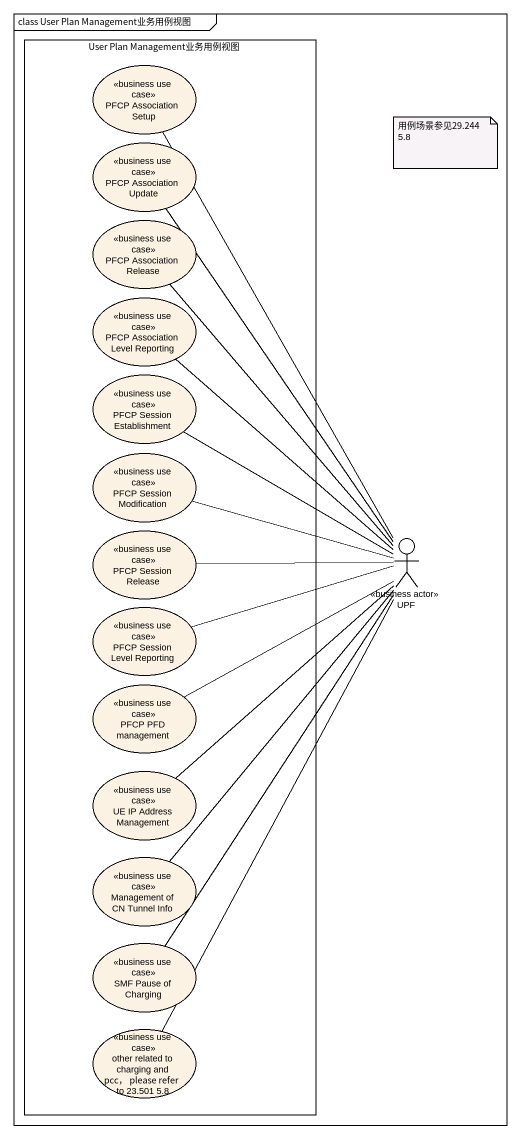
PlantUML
@startuml
mainframe class User Plan Management业务用例视图
rectangle "User Plan Management业务用例视图" as User_Plan_Management业务用例视图 {
  usecase "PFCP Association Setup" as PFCP_Association_Setup <<business use case>>
  usecase "PFCP Association Update" as PFCP_Association_Update <<business use case>>
  usecase "PFCP Association Release" as PFCP_Association_Release <<business use case>>
  usecase "PFCP Association Level Reporting" as PFCP_Association_Level <<business use case>>
  usecase "PFCP Session Establishment" as PFCP_Session_Establishment <<business use case>>
  usecase "PFCP Session Modification" as PFCP_Session_Modification <<business use case>>
  usecase "PFCP Session Release" as PFCP_Session_Release <<business use case>>
  usecase "PFCP Session Level Reporting" as PFCP_Session_Level_Reporting <<business use case>>
  usecase "PFCP PFD management" as PFCP_PFD_management <<business use case>>
  usecase "UE IP Address Management" as UE_IP_Address_Management <<business use case>>
  usecase "Management of CN Tunnel Info" as Management_of_CN_Tunnel_Info <<business use case>>
  usecase "SMF Pause of Charging" as SMF_Pause_of_Charging <<business use case>>
  usecase "other related to charging and pcc， please refer to 23.501 5.8" as other_related_to_charging <<business use case>>
}
actor UPF <<business actor>>
UPF -up- PFCP_Association_Setup
UPF -up- PFCP_Association_Update
UPF -up- PFCP_Association_Release
UPF -up- PFCP_Association_Level
UPF -up- PFCP_Session_Establishment
UPF -left- PFCP_Session_Modification
UPF -left- PFCP_Session_Release
UPF -left- PFCP_Session_Level_Reporting
UPF -left- PFCP_PFD_management
UPF -- UE_IP_Address_Management
UPF -- Management_of_CN_Tunnel_Info
UPF -- SMF_Pause_of_Charging
UPF -- other_related_to_charging
note as N1
  用例场景参见29.244 5.8
end note
@enduml
